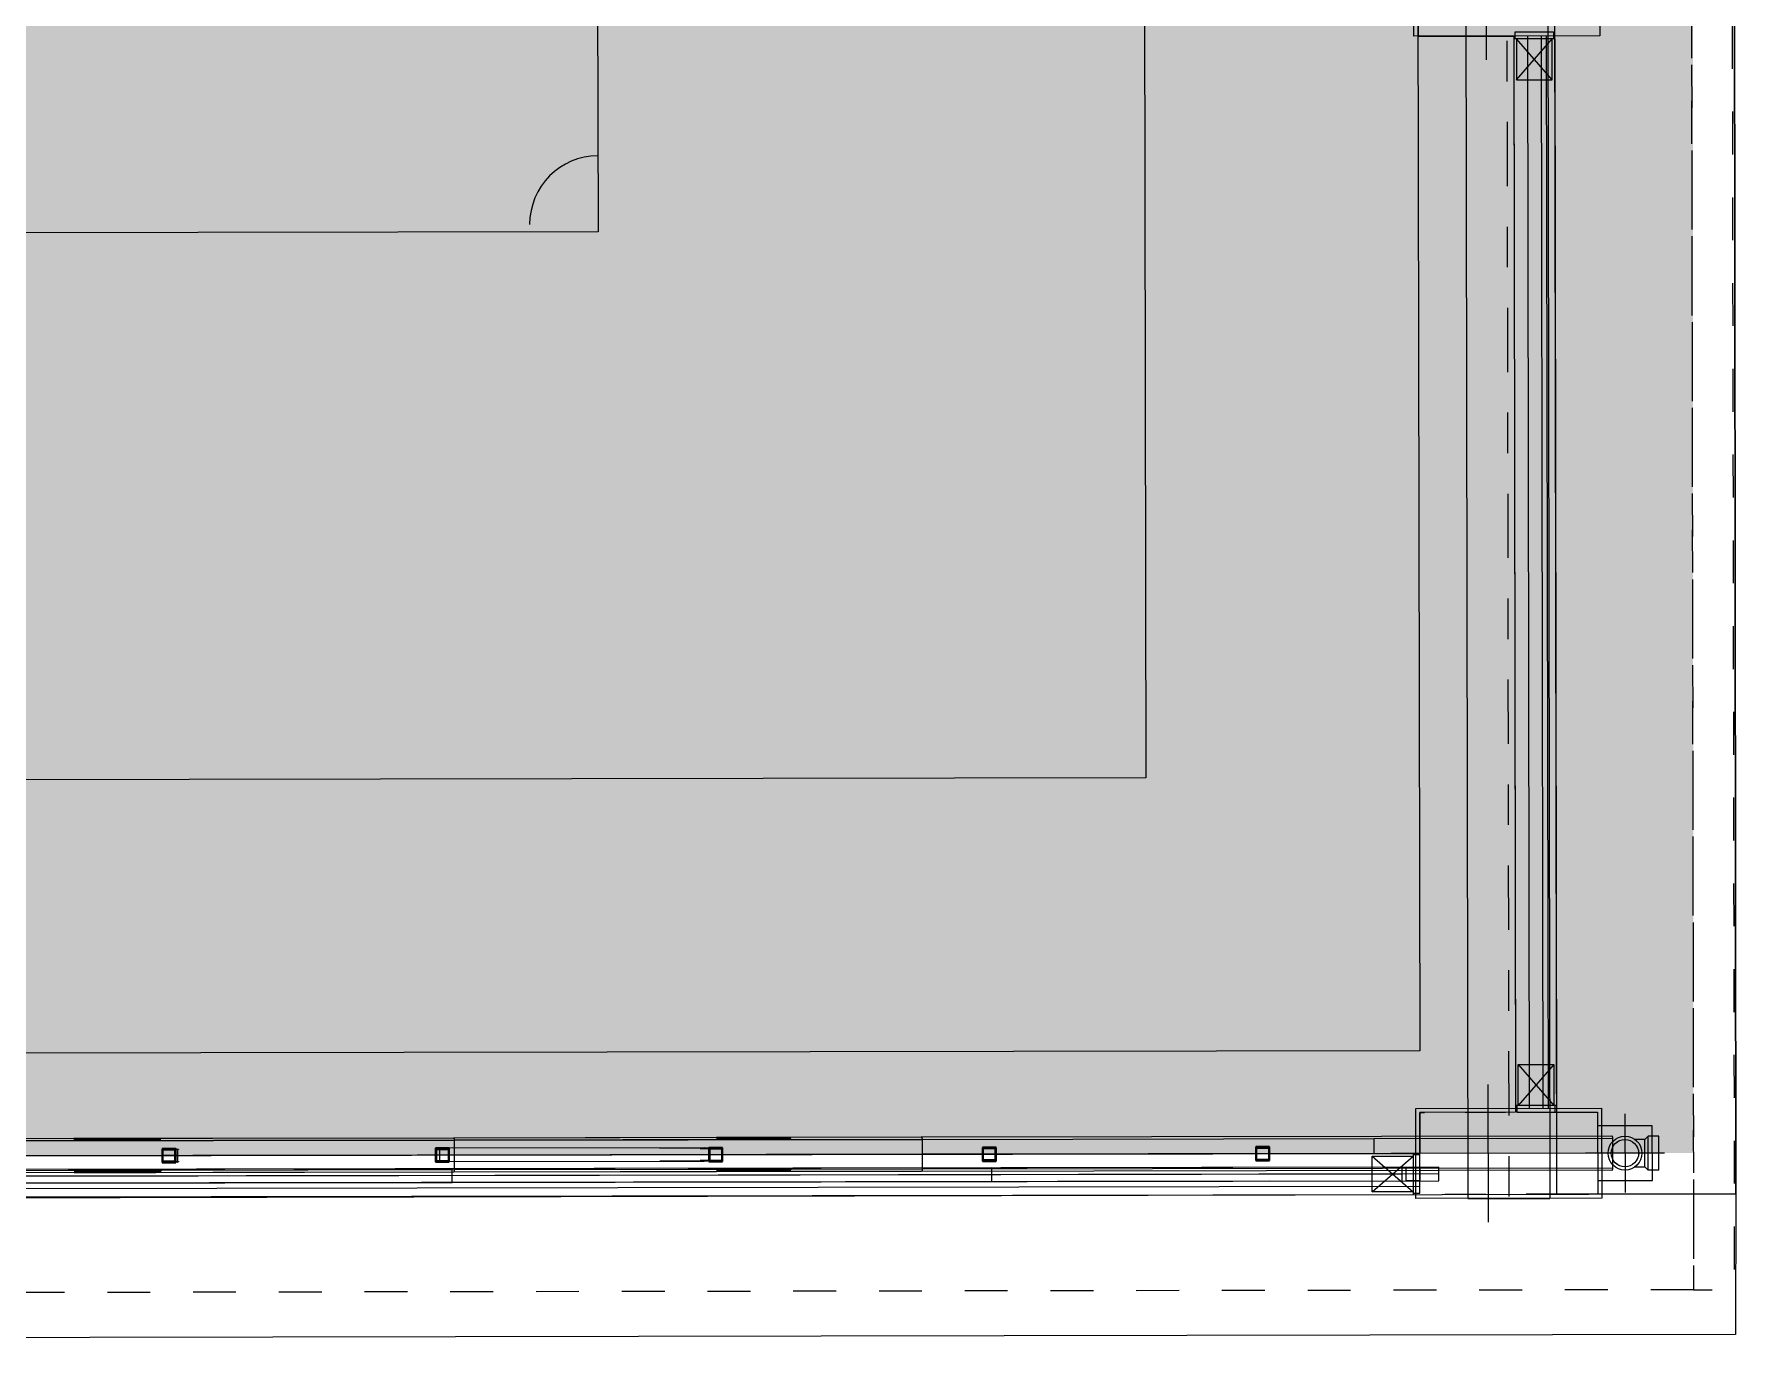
# Model space of a CAD drawing. Header units: inches. Extents: x 1693 to 10990, y 1878 to 5055.
# Drawn here: x 10313.931 to 10318.132, y 4341.9 to 4345.15 of the extents above; entities that cross this region are included whole.
import ezdxf

# ---------------------------------------------------------------- set-up
doc = ezdxf.new("R2010")
doc.units = ezdxf.units.IN
for name, pattern in [('CENTER2', [1.125, 0.75, -0.125, 0.125, -0.125]), ('Punto & Raya', [0.335139, 0.176389, -0.088194, 0, -0.070556]), ('Punto & Rayas', [0.335139, 0.15875, -0.088194, 0, -0.088194]), ('Rayas', [0.211667, 0.105833, -0.105833]), ('Rayas Pequeñas', [0.141111, 0.070556, -0.070556])]:
    doc.linetypes.add(name, pattern=pattern)
for name, color, linetype, lineweight, true_color in [('BLOQUE A-VIGAS_Pluma_Nº__69', 7, 'Continuous', 5, 0x71cebe), ('BLOQUE A-VIGAS_Pluma_Nº__90', 7, 'Continuous', 5, 0x00bfbf), ('BLOQUE E-MOBILIARIO_Pluma_Nº__28', 7, 'Continuous', 35, 0xa80f02), ('CUBIERTA CALAMINON Y TRANSLUCIDO_Pluma_Nº__174', 7, 'Continuous', 13, 0xe4ad2c), ('CUBIERTA CALAMINON Y TRANSLUCIDO_Pluma_Nº__4', 7, 'Continuous', 13, 0x029e21), ('CUBIERTA CALAMINON Y TRANSLUCIDO_Pluma_Nº__92', 7, 'Continuous', 13, 0xbf8080)]:
    doc.layers.add(name, color=color, linetype=linetype, lineweight=lineweight, true_color=true_color)
doc.layers.add('BLOQUE E-MOBILIARIO', color=7, linetype='Continuous')
doc.layers.add('CUBIERTA CALAMINON Y TRANSLUCIDO_Pluma_Nº__19', color=255, linetype='Continuous', lineweight=0)
doc.layers.add('CUBIERTA CALAMINON Y TRANSLUCIDO_Pluma_Nº__60', color=230, linetype='Continuous', lineweight=25)
pattern_1 = [(45, (0, 0), (-0.079549513, 0.079549513), []), (45, (-0.02652, 0.02652), (-0.079549513, 0.079549513), [])]

# ---------------------------------------------------------------- blocks, each defined once
blk = doc.blocks.new('SHS Conf en Caliente 20[1]', base_point=(-4.3926, -433.9825))
at = {"layer": 'CUBIERTA CALAMINON Y TRANSLUCIDO_Pluma_Nº__174', "color": 42, "linetype": 'Continuous', "lineweight": 13, "true_color": 0xe4ad2c}
for p, q in [((-4.3926, -433.9825), (-31.855, -424.6056)), ((-4.3845, -433.9588), (-18.1157, -429.2704)), ((-18.1319, -429.3177), (-4.4007, -434.0062)), ((-4.4007, -434.0062), (-4.3926, -433.9825)), ((-4.3926, -433.9825), (-4.3845, -433.9588))]:
    blk.add_line(p, q, dxfattribs=at)
blk = doc.blocks.new('SHS Conf en Caliente 20[2]', base_point=(-4.3926, -433.9825))
at = {"layer": 'CUBIERTA CALAMINON Y TRANSLUCIDO_Pluma_Nº__174', "color": 42, "linetype": 'Continuous', "lineweight": 13, "true_color": 0xe4ad2c}
for p, q in [((-4.3926, -433.9825), (-31.8547, -424.6057)), ((-4.3845, -433.9588), (-18.1156, -429.2705)), ((-18.1317, -429.3178), (-4.4007, -434.0062)), ((-4.4007, -434.0062), (-4.3926, -433.9825)), ((-4.3926, -433.9825), (-4.3845, -433.9588))]:
    blk.add_line(p, q, dxfattribs=at)
blk = doc.blocks.new('SHS Conf en Caliente 20[3]', base_point=(-4.3926, -433.9825))
at = {"layer": 'CUBIERTA CALAMINON Y TRANSLUCIDO_Pluma_Nº__174', "color": 42, "linetype": 'Continuous', "lineweight": 13, "true_color": 0xe4ad2c}
for p, q in [((-4.3926, -433.9825), (-31.855, -424.6056)), ((-4.3845, -433.9588), (-18.1157, -429.2704)), ((-18.1319, -429.3177), (-4.4007, -434.0062)), ((-4.4007, -434.0062), (-4.3926, -433.9825)), ((-4.3926, -433.9825), (-4.3845, -433.9588))]:
    blk.add_line(p, q, dxfattribs=at)
blk = doc.blocks.new('SHS Conf en Caliente 20[4]', base_point=(-4.3926, -433.9825))
at = {"layer": 'CUBIERTA CALAMINON Y TRANSLUCIDO_Pluma_Nº__174', "color": 42, "linetype": 'Continuous', "lineweight": 13, "true_color": 0xe4ad2c}
for p, q in [((-4.3926, -433.9825), (-31.855, -424.6056)), ((-4.3845, -433.9588), (-18.1157, -429.2704)), ((-18.1319, -429.3177), (-4.4007, -434.0062)), ((-4.4007, -434.0062), (-4.3926, -433.9825)), ((-4.3926, -433.9825), (-4.3845, -433.9588))]:
    blk.add_line(p, q, dxfattribs=at)
blk = doc.blocks.new('SHS Conf en Caliente 20[5]', base_point=(-4.3926, -433.9825))
at = {"layer": 'CUBIERTA CALAMINON Y TRANSLUCIDO_Pluma_Nº__174', "color": 42, "linetype": 'Continuous', "lineweight": 13, "true_color": 0xe4ad2c}
for p, q in [((-4.3926, -433.9825), (-31.855, -424.6056)), ((-4.3845, -433.9588), (-18.1157, -429.2704)), ((-18.1319, -429.3177), (-4.4007, -434.0062)), ((-4.4007, -434.0062), (-4.3926, -433.9825)), ((-4.3926, -433.9825), (-4.3845, -433.9588))]:
    blk.add_line(p, q, dxfattribs=at)
blk = doc.blocks.new('SHS Conf en Caliente 20[6]', base_point=(-4.3926, -433.9825))
at = {"layer": 'CUBIERTA CALAMINON Y TRANSLUCIDO_Pluma_Nº__174', "color": 42, "linetype": 'Continuous', "lineweight": 13, "true_color": 0xe4ad2c}
for p, q in [((-4.3926, -433.9825), (-31.855, -424.6056)), ((-4.3845, -433.9588), (-18.1157, -429.2704)), ((-18.1319, -429.3177), (-4.4007, -434.0062)), ((-4.4007, -434.0062), (-4.3926, -433.9825)), ((-4.3926, -433.9825), (-4.3845, -433.9588))]:
    blk.add_line(p, q, dxfattribs=at)
blk = doc.blocks.new('SHS Conf en Caliente 20[7]', base_point=(-4.2658, -434.0258))
at = {"layer": 'CUBIERTA CALAMINON Y TRANSLUCIDO_Pluma_Nº__174', "color": 42, "linetype": 'Continuous', "lineweight": 13, "true_color": 0xe4ad2c}
for p, q in [((-4.2658, -434.0258), (-31.9886, -424.56)), ((-4.2577, -434.0021), (-18.1191, -429.2692)), ((-18.1353, -429.3165), (-4.2739, -434.0495)), ((-4.2658, -434.0258), (-4.2577, -434.0021)), ((-4.2739, -434.0495), (-4.2658, -434.0258))]:
    blk.add_line(p, q, dxfattribs=at)
blk = doc.blocks.new('SHS Conf en Caliente 20[8]', base_point=(-5.8122, -433.4978))
at = {"layer": 'CUBIERTA CALAMINON Y TRANSLUCIDO_Pluma_Nº__174', "color": 42, "linetype": 'Continuous', "lineweight": 13, "true_color": 0xe4ad2c}
for p, q in [((-5.8122, -433.4978), (-30.43, -425.0922)), ((-5.8041, -433.4741), (-18.113, -429.2713)), ((-18.1292, -429.3186), (-5.8203, -433.5214)), ((-5.8203, -433.5214), (-5.8122, -433.4978)), ((-5.8122, -433.4978), (-5.8041, -433.4741))]:
    blk.add_line(p, q, dxfattribs=at)
blk = doc.blocks.new('SHS Conf en Caliente 20[9]', base_point=(-7.6803, -432.8599))
at = {"layer": 'CUBIERTA CALAMINON Y TRANSLUCIDO_Pluma_Nº__174', "color": 42, "linetype": 'Continuous', "lineweight": 13, "true_color": 0xe4ad2c}
for p, q in [((-7.6803, -432.8599), (-28.5724, -425.7264)), ((-7.6722, -432.8363), (-18.1183, -429.2695)), ((-18.1344, -429.3168), (-7.6884, -432.8836)), ((-7.6884, -432.8836), (-7.6803, -432.8599)), ((-7.6803, -432.8599), (-7.6722, -432.8363))]:
    blk.add_line(p, q, dxfattribs=at)
blk = doc.blocks.new('SHS Conf en Caliente 20[12]', base_point=(-4.3926, -433.9825))
at = {"layer": 'CUBIERTA CALAMINON Y TRANSLUCIDO_Pluma_Nº__174', "color": 42, "linetype": 'Continuous', "lineweight": 13, "true_color": 0xe4ad2c}
for p, q in [((-4.3926, -433.9825), (-31.8552, -424.6055)), ((-4.3845, -433.9588), (-18.1158, -429.2704)), ((-18.132, -429.3177), (-4.4007, -434.0062)), ((-4.4007, -434.0062), (-4.3926, -433.9825)), ((-4.3926, -433.9825), (-4.3845, -433.9588))]:
    blk.add_line(p, q, dxfattribs=at)
blk = doc.blocks.new('SHS Conf en Caliente V 23[373]', base_point=(-8.6364, -432.4543))
at = {"layer": 'BLOQUE E-MOBILIARIO', "linetype": 'Continuous', "lineweight": 0, "true_color": 0xffffff}
h = blk.add_hatch(dxfattribs=at)
h.set_pattern_fill('ACERO', style=0, pattern_type=2)
h.set_pattern_definition(pattern_1)
h.paths.add_polyline_path([(-8.6046, -432.4387), (-8.6519, -432.4225), (-8.6681, -432.4698), (-8.6208, -432.486)])
h.paths.add_polyline_path([(-8.6084, -432.4405), (-8.6227, -432.4822), (-8.6643, -432.468), (-8.6501, -432.4263)], flags=0)
at = {"layer": 'BLOQUE E-MOBILIARIO_Pluma_Nº__28', "color": 14, "linetype": 'Rayas Pequeñas', "lineweight": 35, "true_color": 0xa80f02}
for p, q in [((-8.6519, -432.4225), (-8.6681, -432.4698)), ((-8.6643, -432.468), (-8.6501, -432.4263)), ((-8.6046, -432.4387), (-8.6519, -432.4225)), ((-8.6501, -432.4263), (-8.6084, -432.4405)), ((-8.6084, -432.4405), (-8.6227, -432.4822)), ((-8.6208, -432.486), (-8.6046, -432.4387)), ((-8.6681, -432.4698), (-8.6208, -432.486)), ((-8.6227, -432.4822), (-8.6643, -432.468))]:
    blk.add_line(p, q, dxfattribs=at)
blk = doc.blocks.new('SHS Conf en Caliente V 23[374]', base_point=(-7.69, -432.7774))
at = {"layer": 'BLOQUE E-MOBILIARIO', "linetype": 'Continuous', "lineweight": 0, "true_color": 0xffffff}
h = blk.add_hatch(dxfattribs=at)
h.set_pattern_fill('ACERO', style=0, pattern_type=2)
h.set_pattern_definition(pattern_1)
h.paths.add_polyline_path([(-7.6583, -432.7618), (-7.7056, -432.7456), (-7.7218, -432.793), (-7.6744, -432.8091)])
h.paths.add_polyline_path([(-7.6621, -432.7637), (-7.6763, -432.8053), (-7.7179, -432.7911), (-7.7037, -432.7494)], flags=0)
at = {"layer": 'BLOQUE E-MOBILIARIO_Pluma_Nº__28', "color": 14, "linetype": 'Rayas Pequeñas', "lineweight": 35, "true_color": 0xa80f02}
for p, q in [((-7.7056, -432.7456), (-7.7218, -432.793)), ((-7.7179, -432.7911), (-7.7037, -432.7494)), ((-7.6583, -432.7618), (-7.7056, -432.7456)), ((-7.7037, -432.7494), (-7.6621, -432.7637)), ((-7.7218, -432.793), (-7.6744, -432.8091)), ((-7.6763, -432.8053), (-7.7179, -432.7911)), ((-7.6621, -432.7637), (-7.6763, -432.8053)), ((-7.6744, -432.8091), (-7.6583, -432.7618))]:
    blk.add_line(p, q, dxfattribs=at)
blk = doc.blocks.new('SHS Conf en Caliente V 23[375]', base_point=(-6.7437, -433.1005))
at = {"layer": 'BLOQUE E-MOBILIARIO', "linetype": 'Continuous', "lineweight": 0, "true_color": 0xffffff}
h = blk.add_hatch(dxfattribs=at)
h.set_pattern_fill('ACERO', style=0, pattern_type=2)
h.set_pattern_definition(pattern_1)
h.paths.add_polyline_path([(-6.7119, -433.0849), (-6.7592, -433.0688), (-6.7754, -433.1161), (-6.7281, -433.1322)])
h.paths.add_polyline_path([(-6.7157, -433.0868), (-6.7299, -433.1284), (-6.7716, -433.1142), (-6.7574, -433.0726)], flags=0)
at = {"layer": 'BLOQUE E-MOBILIARIO_Pluma_Nº__28', "color": 14, "linetype": 'Rayas Pequeñas', "lineweight": 35, "true_color": 0xa80f02}
for p, q in [((-6.7592, -433.0688), (-6.7754, -433.1161)), ((-6.7119, -433.0849), (-6.7592, -433.0688)), ((-6.7754, -433.1161), (-6.7281, -433.1322)), ((-6.7716, -433.1142), (-6.7574, -433.0726)), ((-6.7299, -433.1284), (-6.7716, -433.1142)), ((-6.7574, -433.0726), (-6.7157, -433.0868)), ((-6.7157, -433.0868), (-6.7299, -433.1284)), ((-6.7281, -433.1322), (-6.7119, -433.0849))]:
    blk.add_line(p, q, dxfattribs=at)
blk = doc.blocks.new('SHS Conf en Caliente V 23[376]', base_point=(-5.7973, -433.4236))
at = {"layer": 'BLOQUE E-MOBILIARIO', "linetype": 'Continuous', "lineweight": 0, "true_color": 0xffffff}
h = blk.add_hatch(dxfattribs=at)
h.set_pattern_fill('ACERO', style=0, pattern_type=2)
h.set_pattern_definition(pattern_1)
h.paths.add_polyline_path([(-5.7656, -433.4081), (-5.8129, -433.3919), (-5.829, -433.4392), (-5.7817, -433.4554)])
h.paths.add_polyline_path([(-5.7694, -433.4099), (-5.7836, -433.4516), (-5.8252, -433.4373), (-5.811, -433.3957)], flags=0)
at = {"layer": 'BLOQUE E-MOBILIARIO_Pluma_Nº__28', "color": 14, "linetype": 'Rayas Pequeñas', "lineweight": 35, "true_color": 0xa80f02}
for p, q in [((-5.8129, -433.3919), (-5.829, -433.4392)), ((-5.829, -433.4392), (-5.7817, -433.4554)), ((-5.8252, -433.4373), (-5.811, -433.3957)), ((-5.7836, -433.4516), (-5.8252, -433.4373)), ((-5.7656, -433.4081), (-5.8129, -433.3919)), ((-5.811, -433.3957), (-5.7694, -433.4099)), ((-5.7694, -433.4099), (-5.7836, -433.4516)), ((-5.7817, -433.4554), (-5.7656, -433.4081))]:
    blk.add_line(p, q, dxfattribs=at)
blk = doc.blocks.new('SHS Conf en Caliente V 23[377]', base_point=(-4.8509, -433.7468))
at = {"layer": 'BLOQUE E-MOBILIARIO', "linetype": 'Continuous', "lineweight": 0, "true_color": 0xffffff}
h = blk.add_hatch(dxfattribs=at)
h.set_pattern_fill('ACERO', style=0, pattern_type=2)
h.set_pattern_definition(pattern_1)
h.paths.add_polyline_path([(-4.8192, -433.7312), (-4.8665, -433.715), (-4.8827, -433.7623), (-4.8354, -433.7785)])
h.paths.add_polyline_path([(-4.823, -433.7331), (-4.8372, -433.7747), (-4.8789, -433.7605), (-4.8647, -433.7188)], flags=0)
at = {"layer": 'BLOQUE E-MOBILIARIO_Pluma_Nº__28', "color": 14, "linetype": 'Rayas Pequeñas', "lineweight": 35, "true_color": 0xa80f02}
for p, q in [((-4.8665, -433.715), (-4.8827, -433.7623)), ((-4.8789, -433.7605), (-4.8647, -433.7188)), ((-4.8192, -433.7312), (-4.8665, -433.715)), ((-4.8647, -433.7188), (-4.823, -433.7331)), ((-4.823, -433.7331), (-4.8372, -433.7747)), ((-4.8354, -433.7785), (-4.8192, -433.7312)), ((-4.8827, -433.7623), (-4.8354, -433.7785)), ((-4.8372, -433.7747), (-4.8789, -433.7605))]:
    blk.add_line(p, q, dxfattribs=at)

msp = doc.modelspace()

# ---------------------------------------------------------------- hatches: boundary and pattern name
at = {"layer": 'CUBIERTA CALAMINON Y TRANSLUCIDO_Pluma_Nº__19', "linetype": 'Continuous', "lineweight": 0}
h = msp.add_hatch(color=255, dxfattribs=at)
h.set_gradient(color1=(199, 200, 202), color2=(0, 0, 0), one_color=1, name='INVCYLINDER')
h.paths.add_polyline_path([(10295.9891, 4345.2207), (10295.9874, 4342.3518), (10318.0273, 4342.3886), (10318.0261, 4345.247)])

# ---------------------------------------------------------------- linework, layer by layer
at = {"layer": 'BLOQUE A-VIGAS_Pluma_Nº__69', "color": 123, "linetype": 'Punto & Rayas', "lineweight": 5, "true_color": 0x71cebe}
msp.add_line((10317.5191, 4373.8346), (10317.5718, 4342.2764), dxfattribs=at)
at = {"layer": 'BLOQUE A-VIGAS_Pluma_Nº__90', "color": 132, "linetype": 'Continuous', "lineweight": 5, "true_color": 0x00bfbf}
for p, q in [((10317.4179, 4373.8344), (10317.4705, 4342.2763)), ((10317.6204, 4373.8348), (10317.6731, 4342.2766)), ((10317.4705, 4342.2763), (10317.6731, 4342.2766))]:
    msp.add_line(p, q, dxfattribs=at)
at = {"layer": 'CUBIERTA CALAMINON Y TRANSLUCIDO_Pluma_Nº__4', "color": 104, "linetype": 'Continuous', "lineweight": 5, "true_color": 0x029e21, "flags": 128}
for points in [[(10297.1984, 4342.3906), (10297.788, 4342.3916), (10298.9036, 4342.3934), (10300.0587, 4342.3953), (10301.2481, 4342.3973), (10302.4663, 4342.3994), (10303.7077, 4342.4014), (10304.9665, 4342.4035), (10306.2371, 4342.4057), (10307.5135, 4342.4078), (10308.7899, 4342.4099), (10310.0605, 4342.412), (10311.3193, 4342.4142), (10312.5607, 4342.4162), (10313.7789, 4342.4183), (10314.9683, 4342.4202), (10316.1234, 4342.4222), (10317.239, 4342.424), (10317.8286, 4342.425)], [(10317.826, 4342.4304), (10316.1209, 4342.4276), (10314.9661, 4342.4256), (10313.7771, 4342.4237), (10312.5592, 4342.4216), (10311.3182, 4342.4196), (10310.0597, 4342.4174), (10308.7895, 4342.4153), (10307.5135, 4342.4132), (10306.2374, 4342.4111), (10304.9672, 4342.4089), (10303.7087, 4342.4068), (10302.4677, 4342.4048), (10301.2499, 4342.4027), (10300.0609, 4342.4008), (10298.906, 4342.3988), (10297.201, 4342.396)], [(10315.8009, 4342.4216), (10314.9683, 4342.4202), (10313.7789, 4342.4183), (10312.5607, 4342.4162), (10311.3193, 4342.4142), (10310.0605, 4342.412), (10308.7899, 4342.4099), (10307.5135, 4342.4078), (10306.2371, 4342.4057), (10304.9665, 4342.4035), (10303.7077, 4342.4014), (10302.4663, 4342.3994), (10301.2481, 4342.3973), (10300.0587, 4342.3953), (10299.2261, 4342.394)], [(10315.7882, 4342.427), (10314.9661, 4342.4256), (10313.7771, 4342.4237), (10312.5592, 4342.4216), (10311.3182, 4342.4196), (10310.0597, 4342.4174), (10308.7895, 4342.4153), (10307.5135, 4342.4132), (10306.2374, 4342.4111), (10304.9672, 4342.4089), (10303.7087, 4342.4068), (10302.4677, 4342.4048), (10301.2499, 4342.4027), (10300.0609, 4342.4008), (10299.2387, 4342.3994)], [(10314.0222, 4342.4187), (10314.0148, 4342.4187)], [(10314.239, 4342.419), (10314.0222, 4342.4187)], [(10314.2316, 4342.4244), (10314.0296, 4342.4241)], [(10314.2316, 4342.4217), (10314.0296, 4342.4214)], [(10315.6157, 4342.4267), (10314.9661, 4342.4256), (10314.2316, 4342.4244)], [(10314.2443, 4342.4217), (10314.2316, 4342.4217)], [(10314.2464, 4342.419), (10314.239, 4342.419)], [(10315.6031, 4342.4213), (10314.9683, 4342.4202), (10314.2464, 4342.419)], [(10314.9661, 4342.4256), (10314.9665, 4342.4255), (10314.9669, 4342.4252), (10314.9673, 4342.4247), (10314.9676, 4342.4241), (10314.9679, 4342.4232), (10314.9681, 4342.4223), (10314.9682, 4342.4213), (10314.9683, 4342.4202), (10314.9683, 4342.4003)], [(10314.9661, 4342.4256), (10314.9665, 4342.4255), (10314.9669, 4342.4252), (10314.9673, 4342.4247), (10314.9676, 4342.4241), (10314.9679, 4342.4232), (10314.9681, 4342.4223), (10314.9682, 4342.4213), (10314.9683, 4342.4202), (10314.9683, 4342.3835), (10314.9684, 4342.3467), (10314.9683, 4342.3456), (10314.9682, 4342.3446), (10314.968, 4342.3437), (10314.9678, 4342.3428), (10314.9674, 4342.3422), (10314.9671, 4342.3417), (10314.9667, 4342.3414), (10314.9663, 4342.3413)], [(10314.9661, 4342.4256), (10314.9665, 4342.4255), (10314.9669, 4342.4252), (10314.9673, 4342.4247), (10314.9676, 4342.4241), (10314.9679, 4342.4232), (10314.9681, 4342.4223), (10314.9682, 4342.4213), (10314.9683, 4342.4202), (10314.9683, 4342.3835), (10314.9684, 4342.3467), (10314.9683, 4342.3456), (10314.9682, 4342.3446), (10314.968, 4342.3437), (10314.9678, 4342.3428), (10314.9674, 4342.3422), (10314.9671, 4342.3417), (10314.9667, 4342.3414), (10314.9663, 4342.3413)], [(10315.6094, 4342.4213), (10315.6031, 4342.4213)], [(10315.7946, 4342.4216), (10315.6094, 4342.4213)], [(10315.7882, 4342.427), (10315.6157, 4342.4267)], [(10315.7882, 4342.4243), (10315.6157, 4342.424)], [(10317.826, 4342.4304), (10316.1209, 4342.4276), (10315.7882, 4342.427)], [(10315.7991, 4342.4243), (10315.7882, 4342.4243)], [(10315.8009, 4342.4216), (10315.7946, 4342.4216)], [(10315.8009, 4342.4216), (10316.1234, 4342.4222), (10317.239, 4342.424), (10317.8286, 4342.425)], [(10316.1209, 4342.4276), (10316.1214, 4342.4275), (10316.1219, 4342.4272), (10316.1223, 4342.4267), (10316.1227, 4342.426), (10316.123, 4342.4252), (10316.1232, 4342.4242), (10316.1234, 4342.4232), (10316.1234, 4342.4222), (10316.1235, 4342.3854), (10316.1235, 4342.3486), (10316.1235, 4342.3475), (10316.1233, 4342.3465), (10316.1231, 4342.3456), (10316.1228, 4342.3448), (10316.1224, 4342.3441), (10316.122, 4342.3436), (10316.1215, 4342.3433), (10316.1211, 4342.3432)], [(10316.1209, 4342.4276), (10316.1214, 4342.4275), (10316.1219, 4342.4272), (10316.1223, 4342.4267), (10316.1227, 4342.426), (10316.123, 4342.4252), (10316.1232, 4342.4242), (10316.1234, 4342.4232), (10316.1234, 4342.4222), (10316.1235, 4342.3854), (10316.1235, 4342.3486), (10316.1235, 4342.3475), (10316.1233, 4342.3465), (10316.1231, 4342.3456), (10316.1228, 4342.3448), (10316.1224, 4342.3441), (10316.122, 4342.3436), (10316.1215, 4342.3433), (10316.1211, 4342.3432)], [(10317.239, 4342.3872), (10317.239, 4342.424)], [(10317.239, 4342.3872), (10317.239, 4342.424)], [(10317.8261, 4342.346), (10317.8266, 4342.3461), (10317.8271, 4342.3465), (10317.8276, 4342.3469), (10317.828, 4342.3476), (10317.8283, 4342.3484), (10317.8286, 4342.3494), (10317.8287, 4342.3504), (10317.8288, 4342.3514), (10317.8286, 4342.425), (10317.8286, 4342.4261), (10317.8284, 4342.4271), (10317.8282, 4342.428), (10317.8279, 4342.4288), (10317.8275, 4342.4295), (10317.827, 4342.43), (10317.8265, 4342.4303), (10317.826, 4342.4304)], [(10317.8261, 4342.346), (10317.8266, 4342.3461), (10317.8271, 4342.3465), (10317.8276, 4342.3469), (10317.828, 4342.3476), (10317.8283, 4342.3484), (10317.8286, 4342.3494), (10317.8287, 4342.3504), (10317.8288, 4342.3514), (10317.8286, 4342.425), (10317.8286, 4342.4261), (10317.8284, 4342.4271), (10317.8282, 4342.428), (10317.8279, 4342.4288), (10317.8275, 4342.4295), (10317.827, 4342.43), (10317.8265, 4342.4303), (10317.826, 4342.4304)], [(10317.239, 4342.3872), (10316.1235, 4342.3854), (10314.9683, 4342.3835), (10313.7789, 4342.3815), (10312.5607, 4342.3794), (10311.3194, 4342.3774), (10310.0605, 4342.3753), (10308.79, 4342.3731), (10307.5271, 4342.371)], [(10315.801, 4342.3848), (10314.9683, 4342.3835), (10313.7789, 4342.3815), (10312.5607, 4342.3794), (10311.3194, 4342.3774), (10310.0605, 4342.3753), (10308.79, 4342.3731), (10307.5271, 4342.371)], [(10314.2862, 4342.3823), (10314.2465, 4342.3823)], [(10314.2592, 4342.3991), (10314.2622, 4342.3992)], [(10314.2622, 4342.3971), (10314.2592, 4342.3971)], [(10314.2593, 4342.3674), (10314.2623, 4342.3674)], [(10314.2622, 4342.3971), (10314.2622, 4342.3992)], [(10314.2623, 4342.3654), (10314.2623, 4342.3674)], [(10314.2639, 4342.3992), (10314.2639, 4342.3971)], [(10314.264, 4342.3654), (10314.264, 4342.3674)], [(10314.2695, 4342.3992), (10314.2708, 4342.398)], [(10314.2708, 4342.398), (10314.2709, 4342.3971)], [(10314.271, 4342.3674), (10314.2708, 4342.3666)], [(10314.2839, 4342.398), (10314.2802, 4342.3992)], [(10314.2835, 4342.3992), (10314.2872, 4342.398)], [(10314.2854, 4342.3966), (10314.2836, 4342.3972)], [(10314.2836, 4342.3675), (10314.2854, 4342.3681)], [(10314.2843, 4342.3972), (10314.2839, 4342.398)], [(10314.2839, 4342.3666), (10314.2844, 4342.3675)], [(10314.2861, 4342.3951), (10314.2854, 4342.3966)], [(10314.2854, 4342.3681), (10314.2862, 4342.3695)], [(10314.2862, 4342.3695), (10314.2862, 4342.3823), (10314.2861, 4342.3951)], [(10314.2872, 4342.398), (10314.2876, 4342.3972)], [(10314.2877, 4342.3675), (10314.2872, 4342.3666)], [(10314.9327, 4342.3834), (10314.323, 4342.3824)], [(10314.9332, 4342.3677), (10314.9327, 4342.3706), (10314.9327, 4342.3962), (10314.9331, 4342.3991)], [(10314.9331, 4342.3991), (10314.9342, 4342.4003)], [(10314.9342, 4342.3665), (10314.9332, 4342.3677)], [(10315.585, 4342.4014), (10314.9342, 4342.4003)], [(10315.5851, 4342.3676), (10314.9342, 4342.3665)], [(10315.5773, 4342.4002), (10315.4755, 4342.4)], [(10315.5774, 4342.3688), (10315.4755, 4342.3686)], [(10315.5812, 4342.3987), (10315.5758, 4342.3987)], [(10315.5812, 4342.3702), (10315.5758, 4342.3702)], [(10315.585, 4342.3993), (10315.5764, 4342.3993)], [(10315.5851, 4342.3696), (10315.5765, 4342.3696)], [(10315.6132, 4342.4002), (10315.5773, 4342.4002)], [(10315.6132, 4342.3688), (10315.5774, 4342.3688)], [(10315.6031, 4342.3988), (10315.5812, 4342.3987)], [(10315.6032, 4342.3703), (10315.5812, 4342.3702)], [(10315.6095, 4342.4014), (10315.6031, 4342.4014)], [(10315.6031, 4342.3994), (10315.6095, 4342.3994)], [(10315.6095, 4342.3697), (10315.6032, 4342.3697)], [(10315.6032, 4342.3676), (10315.6095, 4342.3677)], [(10315.614, 4342.4014), (10315.6132, 4342.4014)], [(10315.6132, 4342.3994), (10315.614, 4342.3994)], [(10315.6141, 4342.3697), (10315.6132, 4342.3697)], [(10315.6132, 4342.3677), (10315.6141, 4342.3677)], [(10315.614, 4342.4014), (10315.614, 4342.3994)], [(10315.6141, 4342.3697), (10315.6141, 4342.3677)], [(10317.239, 4342.3872), (10316.1235, 4342.3854), (10315.801, 4342.3848)], [(10317.8288, 4342.3514), (10316.1235, 4342.3486), (10314.9684, 4342.3467), (10313.779, 4342.3447), (10312.5608, 4342.3426), (10311.3194, 4342.3406), (10310.0606, 4342.3385), (10308.79, 4342.3363), (10307.5136, 4342.3342), (10306.2372, 4342.3321), (10304.9666, 4342.33), (10303.7078, 4342.3279), (10302.4664, 4342.3258), (10301.2482, 4342.3238), (10300.0588, 4342.3218), (10298.9037, 4342.3198), (10297.1985, 4342.317)], [(10317.8261, 4342.346), (10316.1211, 4342.3432), (10314.9663, 4342.3413), (10313.7772, 4342.3393), (10312.5594, 4342.3372), (10311.3184, 4342.3352), (10310.0599, 4342.3331), (10308.7897, 4342.3309), (10307.5136, 4342.3288), (10306.2376, 4342.3267), (10304.9674, 4342.3246), (10303.7089, 4342.3225), (10302.4679, 4342.3204), (10301.25, 4342.3184), (10300.061, 4342.3164), (10298.9062, 4342.3144), (10297.2011, 4342.3116)], [(10315.801, 4342.3481), (10314.9684, 4342.3467), (10313.779, 4342.3447), (10312.5608, 4342.3426), (10311.3194, 4342.3406), (10310.0606, 4342.3385), (10308.79, 4342.3363), (10307.5136, 4342.3342), (10306.2372, 4342.3321), (10304.9666, 4342.33), (10303.7078, 4342.3279), (10302.4664, 4342.3258), (10301.2482, 4342.3238), (10300.0588, 4342.3218), (10299.2262, 4342.3204)], [(10315.7884, 4342.3426), (10314.9663, 4342.3413), (10313.7772, 4342.3393), (10312.5594, 4342.3372), (10311.3184, 4342.3352), (10310.0599, 4342.3331), (10308.7897, 4342.3309), (10307.5136, 4342.3288), (10306.2376, 4342.3267), (10304.9674, 4342.3246), (10303.7089, 4342.3225), (10302.4679, 4342.3204), (10301.25, 4342.3184), (10300.061, 4342.3164), (10299.2389, 4342.315)], [(10314.0223, 4342.3451), (10314.0149, 4342.3451)], [(10314.2391, 4342.3454), (10314.0223, 4342.3451)], [(10314.2317, 4342.3427), (10314.0297, 4342.3424)], [(10314.2317, 4342.34), (10314.0297, 4342.3397)], [(10314.2445, 4342.3428), (10314.2317, 4342.3427)], [(10315.6159, 4342.3423), (10314.9663, 4342.3413), (10314.2317, 4342.34)], [(10314.2465, 4342.3455), (10314.2391, 4342.3454)], [(10315.6032, 4342.3477), (10314.9684, 4342.3467), (10314.2465, 4342.3455)], [(10314.2623, 4342.3654), (10314.2593, 4342.3654)], [(10314.2708, 4342.3666), (10314.2696, 4342.3654)], [(10314.2803, 4342.3654), (10314.2839, 4342.3666)], [(10314.2872, 4342.3666), (10314.2836, 4342.3654)], [(10314.9683, 4342.3666), (10314.9684, 4342.3467), (10314.9683, 4342.3456), (10314.9682, 4342.3446), (10314.968, 4342.3437), (10314.9678, 4342.3428), (10314.9674, 4342.3422), (10314.9671, 4342.3417), (10314.9667, 4342.3414), (10314.9663, 4342.3413)], [(10315.6095, 4342.3477), (10315.6032, 4342.3477)], [(10315.7947, 4342.348), (10315.6095, 4342.3477)], [(10315.7884, 4342.3453), (10315.6159, 4342.345)], [(10315.7884, 4342.3426), (10315.6159, 4342.3423)], [(10317.8261, 4342.346), (10316.1211, 4342.3432), (10315.7884, 4342.3426)], [(10315.7993, 4342.3454), (10315.7884, 4342.3453)], [(10315.801, 4342.3481), (10315.7947, 4342.348)], [(10317.8288, 4342.3514), (10316.1235, 4342.3486), (10315.801, 4342.3481)]]:
    msp.add_lwpolyline(points, dxfattribs=at)
at = {"layer": 'CUBIERTA CALAMINON Y TRANSLUCIDO_Pluma_Nº__60', "color": 230, "linetype": 'Continuous', "lineweight": 25}
for p, q in [((10317.5165, 4345.0867), (10317.5159, 4345.4266)), ((10317.6176, 4345.1454), (10317.6221, 4342.4993)), ((10317.6514, 4345.1455), (10317.6558, 4342.4993)), ((10317.6852, 4345.1388), (10317.5839, 4345.1386)), ((10317.5839, 4345.1386), (10317.5883, 4342.506)), ((10317.6786, 4345.0375), (10317.5906, 4345.1386)), ((10317.5908, 4345.0374), (10317.6784, 4345.1388)), ((10317.6852, 4345.1388), (10317.6895, 4342.5061)), ((10317.5949, 4342.6072), (10317.6828, 4342.5061)), ((10317.6826, 4342.6074), (10317.595, 4342.506)), ((10317.5213, 4342.2177), (10317.5207, 4342.5577)), ((10317.6895, 4342.5061), (10317.5883, 4342.506)), ((10317.5883, 4342.4891), (10317.5883, 4342.4891)), ((10317.9076, 4342.3546), (10317.9075, 4342.4221)), ((10317.9418, 4342.4302), (10317.9155, 4342.4302)), ((10317.9419, 4342.3466), (10317.9418, 4342.4302)), ((10316.981, 4342.3868), (10296.7637, 4342.3531)), ((10317.2341, 4342.3805), (10317.3355, 4342.2929)), ((10317.2343, 4342.2927), (10317.3354, 4342.3807)), ((10317.8617, 4342.3883), (10317.2816, 4342.3873)), ((10317.3354, 4342.3874), (10317.3355, 4342.2862)), ((10317.8585, 4342.3883), (10317.8585, 4342.3883)), ((10317.9418, 4342.3884), (10317.9418, 4342.3885)), ((10317.9418, 4342.3807), (10317.9418, 4342.3807)), ((10317.9419, 4342.3466), (10317.9157, 4342.3466)), ((10316.9811, 4342.3193), (10296.7638, 4342.2856))]:
    msp.add_line(p, q, dxfattribs=at)
at = {"layer": 'CUBIERTA CALAMINON Y TRANSLUCIDO_Pluma_Nº__60', "color": 230, "linetype": 'Rayas', "lineweight": 25, "flags": 128}
for points in [[(10318.0278, 4342.051), (10296.0892, 4342.0144), (10296.0354, 4374.2476), (10317.974, 4374.2843)], [(10317.9742, 4374.2843), (10318.028, 4342.051), (10318.1293, 4342.0512), (10318.0755, 4374.2844)]]:
    msp.add_lwpolyline(points, close=True, dxfattribs=at)
at = {"layer": 'CUBIERTA CALAMINON Y TRANSLUCIDO_Pluma_Nº__60', "color": 230, "linetype": 'Continuous', "lineweight": 25, "flags": 128}
for points in [[(10317.3, 4373.6925), (10317.3518, 4342.6406), (10299.8007, 4342.6113), (10299.7489, 4373.6632)], [(10316.626, 4373.0163), (10316.6756, 4343.3145), (10300.4746, 4343.2874), (10300.4251, 4372.9893)], [(10315.2782, 4371.664), (10315.3233, 4344.6623), (10301.8225, 4344.6398), (10301.7774, 4371.6414)], [(10317.7965, 4345.1457), (10317.3375, 4345.145), (10317.3371, 4345.3677), (10317.7962, 4345.3685)], [(10317.5873, 4345.1386), (10317.5872, 4345.1555), (10317.6818, 4345.1557), (10317.6818, 4345.1388)], [(10317.6784, 4345.1388), (10317.5906, 4345.1386), (10317.5908, 4345.0374), (10317.6786, 4345.0375)], [(10317.6828, 4342.5061), (10317.595, 4342.506), (10317.5949, 4342.6072), (10317.6826, 4342.6074)], [(10317.8013, 4342.2768), (10317.3423, 4342.276), (10317.3419, 4342.4988), (10317.8009, 4342.4996)], [(10317.5917, 4342.506), (10317.5917, 4342.4891), (10317.6862, 4342.4893), (10317.6862, 4342.5061)], [(10317.9261, 4342.3209), (10317.9259, 4342.4559), (10317.7909, 4342.4557), (10317.7911, 4342.3207)], [(10317.3354, 4342.3807), (10317.3355, 4342.2929), (10317.2343, 4342.2927), (10317.2341, 4342.3805)], [(10317.3355, 4342.2895), (10317.3524, 4342.2896), (10317.3522, 4342.3841), (10317.3354, 4342.384)], [(10317.3523, 4342.3199), (10317.3186, 4342.3199), (10317.3185, 4342.3536), (10317.3523, 4342.3537)]]:
    msp.add_lwpolyline(points, close=True, dxfattribs=at)
for points in [[(10317.3323, 4348.2367), (10317.3327, 4348.0139), (10317.5791, 4348.0143), (10317.5835, 4345.3681), (10317.3473, 4345.3677), (10317.3476, 4345.145), (10317.5839, 4345.1454), (10317.5883, 4342.4891), (10317.3521, 4342.4887), (10317.3522, 4342.3874), (10301.0162, 4342.3602)], [(10317.6693, 4342.4994), (10317.6649, 4345.1455)], [(10317.8832, 4342.3546), (10317.9076, 4342.3546), (10317.9157, 4342.3466), (10317.9155, 4342.4302), (10317.9075, 4342.4221), (10317.8831, 4342.4221)], [(10301.0162, 4342.3602), (10317.3354, 4342.3874)], [(10301.0164, 4342.2792), (10317.3524, 4342.3064)], [(10301.0164, 4342.2589), (10317.3355, 4342.2862)]]:
    msp.add_lwpolyline(points, dxfattribs=at)
at = {"layer": 'CUBIERTA CALAMINON Y TRANSLUCIDO_Pluma_Nº__60', "color": 230, "linetype": 'Punto & Raya', "lineweight": 25, "flags": 128}
msp.add_lwpolyline([(10317.7912, 4342.2869), (10317.3524, 4342.2862), (10317.3521, 4342.4887), (10317.7908, 4342.4894)], close=True, dxfattribs=at)
at = {"layer": 'CUBIERTA CALAMINON Y TRANSLUCIDO_Pluma_Nº__60', "color": 230, "linetype": 'CENTER2', "lineweight": 25, "flags": 128}
for points in [[(10317.8583, 4342.4855), (10317.8587, 4342.291)], [(10317.9557, 4342.3884), (10317.7613, 4342.3881)]]:
    msp.add_lwpolyline(points, dxfattribs=at)
at = {"layer": 'CUBIERTA CALAMINON Y TRANSLUCIDO_Pluma_Nº__60', "color": 230, "linetype": 'Continuous', "lineweight": 25}
for radius in [0.0418, 0.0338, 0.0337]:
    msp.add_circle((10317.8585, 4342.3883), radius, dxfattribs=at)
msp.add_arc((10315.3233, 4344.6809), 0.1688, 90.0957, 180.0957, dxfattribs=at)
at = {"layer": 'CUBIERTA CALAMINON Y TRANSLUCIDO_Pluma_Nº__92', "color": 23, "linetype": 'Continuous', "lineweight": 13, "true_color": 0xbf8080, "flags": 128}
for points in [[(10317.6899, 4342.2867), (10317.666, 4356.6249)], [(10318.1167, 4356.6253), (10318.1325, 4342.2875)], [(10318.1325, 4342.2875), (10318.1168, 4356.6253)], [(10296.0112, 4342.2378), (10318.1325, 4342.2875)], [(10318.1325, 4342.2875), (10317.6899, 4342.2867)], [(10318.1325, 4342.2875), (10318.1317, 4341.9406)], [(10318.1317, 4341.9406), (10296.0118, 4341.9)]]:
    msp.add_lwpolyline(points, dxfattribs=at)

# ---------------------------------------------------------------- block references
at = {"layer": 'BLOQUE E-MOBILIARIO', "color": 5, "linetype": 'Rayas Pequeñas', "lineweight": 13, "xscale": 0.6750421965442606, "yscale": 0.6750421965442606, "zscale": 0.6750421965442606, "rotation": 18.94787699857764}
for name, p in [('SHS Conf en Caliente V 23[373]', (10314.264, 4342.3823)), ('SHS Conf en Caliente V 23[374]', (10314.939, 4342.3834)), ('SHS Conf en Caliente V 23[375]', (10315.614, 4342.3845)), ('SHS Conf en Caliente V 23[376]', (10316.2891, 4342.3857)), ('SHS Conf en Caliente V 23[377]', (10316.9641, 4342.3868))]:
    msp.add_blockref(name, p, dxfattribs=at)
at = {"layer": 'CUBIERTA CALAMINON Y TRANSLUCIDO_Pluma_Nº__174', "color": 42, "linetype": 'Continuous', "lineweight": 13, "true_color": 0xe4ad2c, "xscale": 0.6750421965442606, "yscale": 0.6750421965442606, "zscale": 0.6750421965442606, "rotation": 18.94787699857764}
for name, p in [('SHS Conf en Caliente 20[7]', (10317.3989, 4342.3369)), ('SHS Conf en Caliente 20[12]', (10317.3084, 4342.3367)), ('SHS Conf en Caliente 20[1]', (10317.3084, 4342.3367)), ('SHS Conf en Caliente 20[3]', (10317.3084, 4342.3367)), ('SHS Conf en Caliente 20[4]', (10317.3084, 4342.3367)), ('SHS Conf en Caliente 20[5]', (10317.3084, 4342.3367)), ('SHS Conf en Caliente 20[6]', (10317.3084, 4342.3367)), ('SHS Conf en Caliente 20[2]', (10317.3084, 4342.3367)), ('SHS Conf en Caliente 20[8]', (10316.2958, 4342.3351)), ('SHS Conf en Caliente 20[9]', (10314.9633, 4342.3328))]:
    msp.add_blockref(name, p, dxfattribs=at)

doc.saveas('drawing.dxf')
